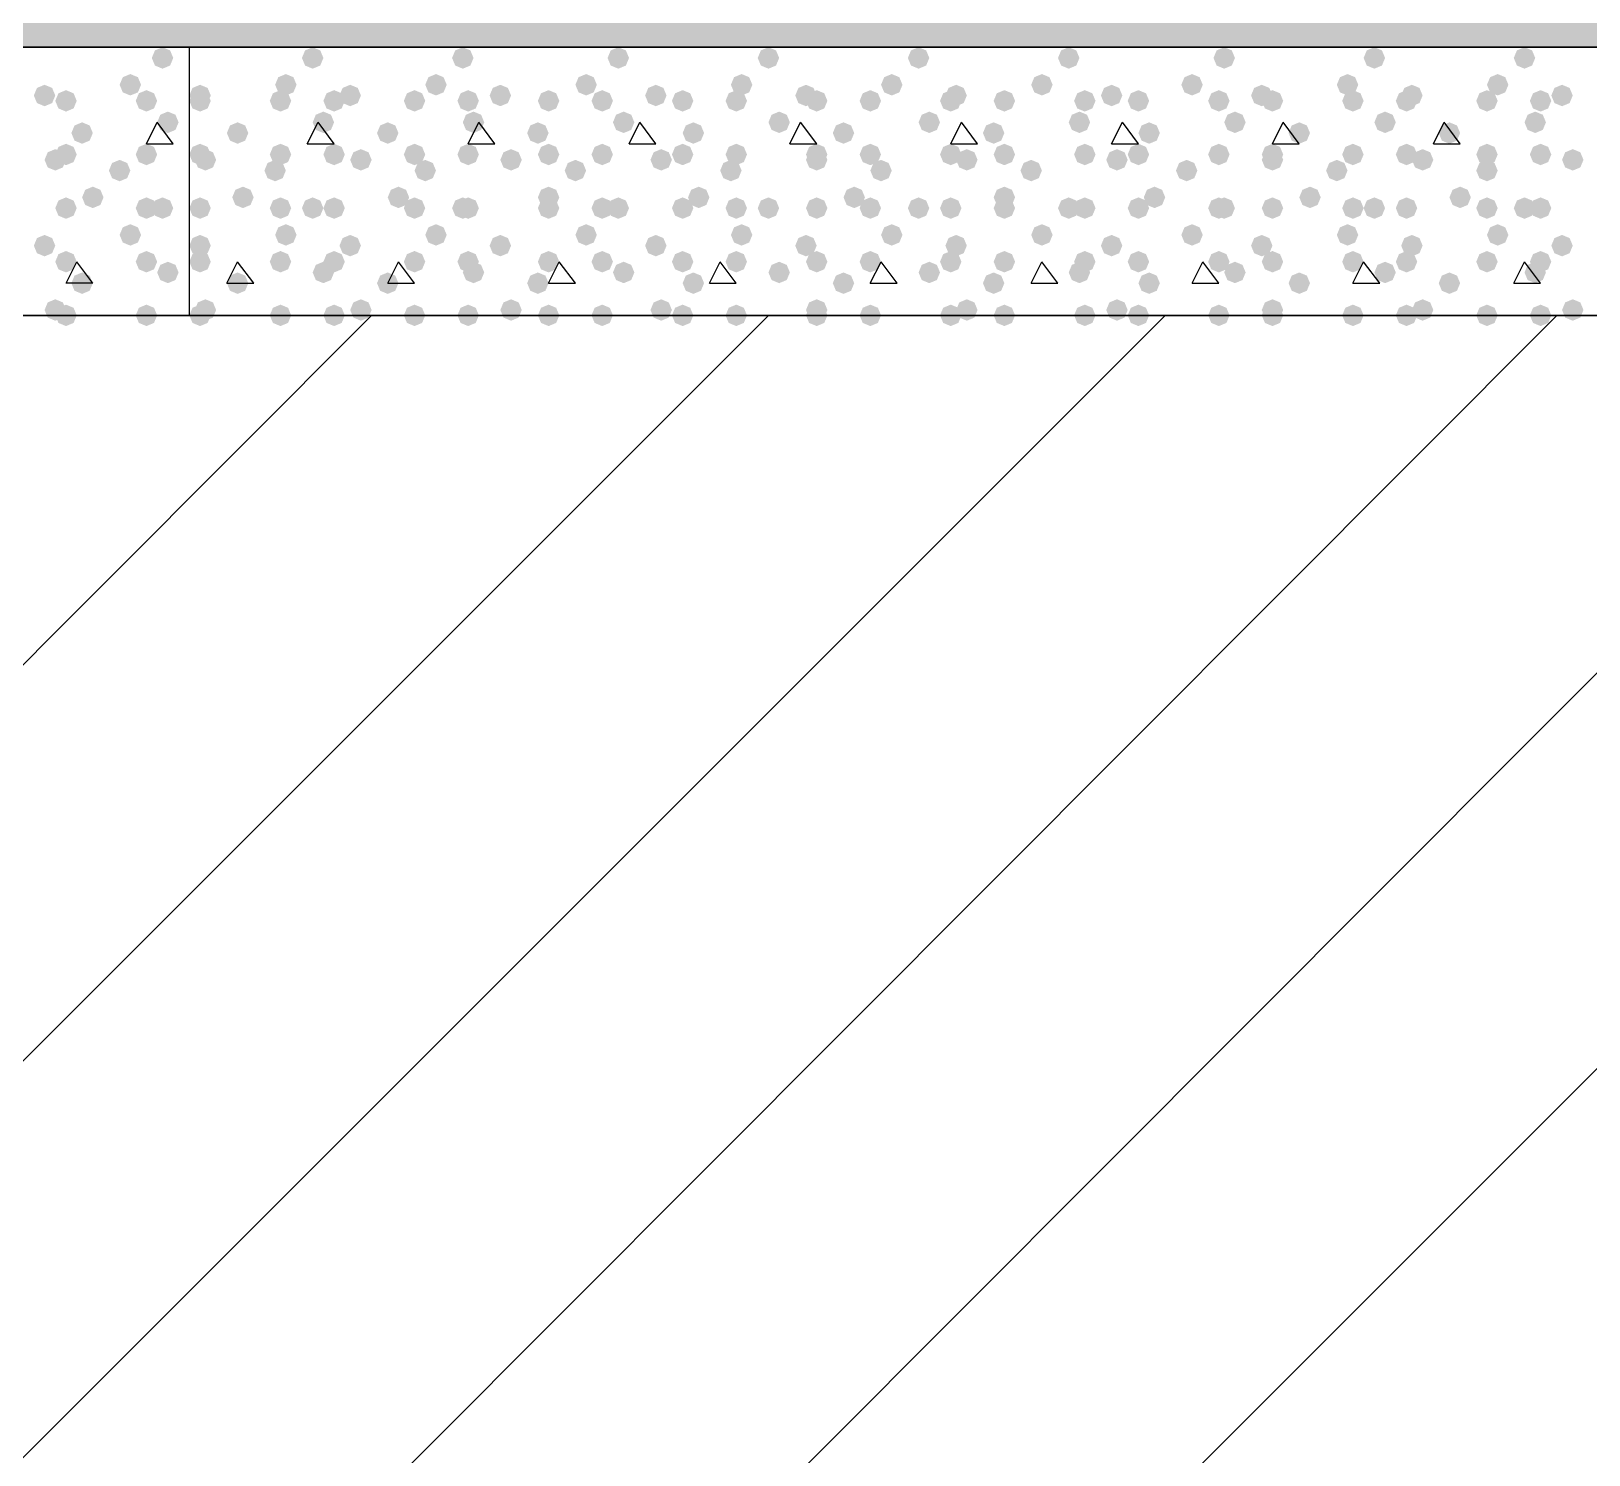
# Model space of a CAD drawing. Header units: millimetres. Extents: x 0 to 420, y 0 to 297.
# Drawn here: x 152.34 to 164.63, y 154.83 to 166.07 of the extents above; entities that cross this region are included whole.
import ezdxf

# ---------------------------------------------------------------- set-up
doc = ezdxf.new("R2010")
doc.units = ezdxf.units.MM
doc.layers.get('0').update_dxf_attribs({"linetype": 'CONTINUOUS'})

msp = doc.modelspace()

# ---------------------------------------------------------------- hatches: boundary and pattern name
at = {"true_color": 0x000008}
h = msp.add_hatch(color=0, dxfattribs=at)
h.paths.add_polyline_path([(378.544667, 177.927), (32.469667, 177.927), (378.544667, 165.946667)], flags=0)
h.paths.add_polyline_path([(32.469667, 177.927), (378.544667, 165.946667), (32.469667, 165.946667)], flags=0)
at = {"true_color": 0x000007}
for points in [[(153.458333, 165.862), (153.433462, 165.802204), (153.373667, 165.777333), (153.313871, 165.802204), (153.289, 165.862), (153.313871, 165.921796), (153.373667, 165.946667), (153.433462, 165.921796)], [(153.204333, 165.650333), (153.179463, 165.590537), (153.119667, 165.565667), (153.059871, 165.590537), (153.035, 165.650333), (153.059871, 165.710129), (153.119667, 165.735), (153.179462, 165.710129)], [(152.527, 165.565667), (152.502129, 165.505871), (152.442333, 165.481), (152.382538, 165.505871), (152.357667, 165.565667), (152.382537, 165.625462), (152.442333, 165.650333), (152.502129, 165.625463)], [(152.696333, 165.523333), (152.671462, 165.463537), (152.611667, 165.438667), (152.551871, 165.463537), (152.527, 165.523333), (152.551871, 165.583129), (152.611667, 165.608), (152.671462, 165.583129)], [(153.331333, 165.523333), (153.306462, 165.463537), (153.246667, 165.438667), (153.186871, 165.463537), (153.162, 165.523333), (153.186871, 165.583129), (153.246667, 165.608), (153.306462, 165.583129)], [(153.500667, 165.354), (153.475796, 165.294204), (153.416, 165.269333), (153.356204, 165.294204), (153.331333, 165.354), (153.356204, 165.413796), (153.416, 165.438667), (153.475796, 165.413796)], [(152.823333, 165.269333), (152.798463, 165.209537), (152.738667, 165.184667), (152.678871, 165.209537), (152.654, 165.269333), (152.678871, 165.329129), (152.738667, 165.354), (152.798462, 165.329129)], [(152.696333, 165.1), (152.671462, 165.040204), (152.611667, 165.015333), (152.551871, 165.040204), (152.527, 165.1), (152.551871, 165.159796), (152.611667, 165.184667), (152.671462, 165.159796)], [(153.331333, 165.1), (153.306462, 165.040204), (153.246667, 165.015333), (153.186871, 165.040204), (153.162, 165.1), (153.186871, 165.159796), (153.246667, 165.184667), (153.306462, 165.159796)], [(152.611667, 165.057667), (152.586796, 164.997871), (152.527, 164.973), (152.467204, 164.997871), (152.442333, 165.057667), (152.467204, 165.117462), (152.527, 165.142333), (152.586796, 165.117463)], [(153.119667, 164.973), (153.094796, 164.913204), (153.035, 164.888333), (152.975204, 164.913204), (152.950333, 164.973), (152.975204, 165.032796), (153.035, 165.057667), (153.094796, 165.032796)], [(152.908, 164.761333), (152.883129, 164.701537), (152.823333, 164.676667), (152.763537, 164.701537), (152.738667, 164.761333), (152.763537, 164.821129), (152.823333, 164.846), (152.883129, 164.821129)], [(152.696333, 164.676667), (152.671462, 164.616871), (152.611667, 164.592), (152.551871, 164.616871), (152.527, 164.676667), (152.551871, 164.736462), (152.611667, 164.761333), (152.671462, 164.736463)], [(153.331333, 164.676667), (153.306462, 164.616871), (153.246667, 164.592), (153.186871, 164.616871), (153.162, 164.676667), (153.186871, 164.736462), (153.246667, 164.761333), (153.306462, 164.736463)], [(153.458333, 164.676667), (153.433462, 164.616871), (153.373667, 164.592), (153.313871, 164.616871), (153.289, 164.676667), (153.313871, 164.736462), (153.373667, 164.761333), (153.433462, 164.736463)], [(153.204333, 164.465), (153.179463, 164.405204), (153.119667, 164.380333), (153.059871, 164.405204), (153.035, 164.465), (153.059871, 164.524796), (153.119667, 164.549667), (153.179462, 164.524796)], [(152.527, 164.380333), (152.502129, 164.320537), (152.442333, 164.295667), (152.382538, 164.320537), (152.357667, 164.380333), (152.382537, 164.440129), (152.442333, 164.465), (152.502129, 164.440129)], [(152.696333, 164.253333), (152.671462, 164.193537), (152.611667, 164.168667), (152.551871, 164.193537), (152.527, 164.253333), (152.551871, 164.313129), (152.611667, 164.338), (152.671462, 164.313129)], [(153.331333, 164.253333), (153.306462, 164.193537), (153.246667, 164.168667), (153.186871, 164.193537), (153.162, 164.253333), (153.186871, 164.313129), (153.246667, 164.338), (153.306462, 164.313129)], [(153.500667, 164.168667), (153.475796, 164.108871), (153.416, 164.084), (153.356204, 164.108871), (153.331333, 164.168667), (153.356204, 164.228462), (153.416, 164.253333), (153.475796, 164.228463)], [(152.823333, 164.084), (152.798463, 164.024204), (152.738667, 163.999333), (152.678871, 164.024204), (152.654, 164.084), (152.678871, 164.143796), (152.738667, 164.168667), (152.798462, 164.143796)], [(152.611667, 163.872333), (152.586796, 163.812537), (152.527, 163.787667), (152.467204, 163.812537), (152.442333, 163.872333), (152.467204, 163.932129), (152.527, 163.957), (152.586796, 163.932129)], [(152.696333, 163.83), (152.671462, 163.770204), (152.611667, 163.745333), (152.551871, 163.770204), (152.527, 163.83), (152.551871, 163.889796), (152.611667, 163.914667), (152.671462, 163.889796)], [(153.331333, 163.83), (153.306462, 163.770204), (153.246667, 163.745333), (153.186871, 163.770204), (153.162, 163.83), (153.186871, 163.889796), (153.246667, 163.914667), (153.306462, 163.889796)]]:
    msp.add_hatch(color=0, dxfattribs=at).paths.add_polyline_path(points, flags=0)
at = {"true_color": 0x000008}
for points in [[(154.643667, 165.862), (154.618796, 165.802204), (154.559, 165.777333), (154.499204, 165.802204), (154.474333, 165.862), (154.499204, 165.921796), (154.559, 165.946667), (154.618796, 165.921796)], [(155.829, 165.862), (155.804129, 165.802204), (155.744333, 165.777333), (155.684538, 165.802204), (155.659667, 165.862), (155.684537, 165.921796), (155.744333, 165.946667), (155.804129, 165.921796)], [(157.056667, 165.862), (157.031796, 165.802204), (156.972, 165.777333), (156.912204, 165.802204), (156.887333, 165.862), (156.912204, 165.921796), (156.972, 165.946667), (157.031796, 165.921796)], [(158.242, 165.862), (158.217129, 165.802204), (158.157333, 165.777333), (158.097538, 165.802204), (158.072667, 165.862), (158.097537, 165.921796), (158.157333, 165.946667), (158.217129, 165.921796)], [(159.427333, 165.862), (159.402462, 165.802204), (159.342667, 165.777333), (159.282871, 165.802204), (159.258, 165.862), (159.282871, 165.921796), (159.342667, 165.946667), (159.402462, 165.921796)], [(160.612667, 165.862), (160.587796, 165.802204), (160.528, 165.777333), (160.468204, 165.802204), (160.443333, 165.862), (160.468204, 165.921796), (160.528, 165.946667), (160.587796, 165.921796)], [(161.840333, 165.862), (161.815462, 165.802204), (161.755667, 165.777333), (161.695871, 165.802204), (161.671, 165.862), (161.695871, 165.921796), (161.755667, 165.946667), (161.815462, 165.921796)], [(163.025667, 165.862), (163.000796, 165.802204), (162.941, 165.777333), (162.881204, 165.802204), (162.856333, 165.862), (162.881204, 165.921796), (162.941, 165.946667), (163.000796, 165.921796)], [(164.211, 165.862), (164.186129, 165.802204), (164.126333, 165.777333), (164.066538, 165.802204), (164.041667, 165.862), (164.066537, 165.921796), (164.126333, 165.946667), (164.186129, 165.921796)], [(154.432, 165.650333), (154.407129, 165.590537), (154.347333, 165.565667), (154.287538, 165.590537), (154.262667, 165.650333), (154.287537, 165.710129), (154.347333, 165.735), (154.407129, 165.710129)], [(155.617333, 165.650333), (155.592462, 165.590537), (155.532667, 165.565667), (155.472871, 165.590537), (155.448, 165.650333), (155.472871, 165.710129), (155.532667, 165.735), (155.592462, 165.710129)], [(156.802667, 165.650333), (156.777796, 165.590537), (156.718, 165.565667), (156.658204, 165.590537), (156.633333, 165.650333), (156.658204, 165.710129), (156.718, 165.735), (156.777796, 165.710129)], [(158.030333, 165.650333), (158.005463, 165.590537), (157.945667, 165.565667), (157.885871, 165.590537), (157.861, 165.650333), (157.885871, 165.710129), (157.945667, 165.735), (158.005462, 165.710129)], [(159.215667, 165.650333), (159.190796, 165.590537), (159.131, 165.565667), (159.071204, 165.590537), (159.046333, 165.650333), (159.071204, 165.710129), (159.131, 165.735), (159.190796, 165.710129)], [(160.401, 165.650333), (160.376129, 165.590537), (160.316333, 165.565667), (160.256538, 165.590537), (160.231667, 165.650333), (160.256537, 165.710129), (160.316333, 165.735), (160.376129, 165.710129)], [(161.586333, 165.650333), (161.561462, 165.590537), (161.501667, 165.565667), (161.441871, 165.590537), (161.417, 165.650333), (161.441871, 165.710129), (161.501667, 165.735), (161.561462, 165.710129)], [(162.814, 165.650333), (162.789129, 165.590537), (162.729333, 165.565667), (162.669537, 165.590537), (162.644667, 165.650333), (162.669537, 165.710129), (162.729333, 165.735), (162.789129, 165.710129)], [(163.999333, 165.650333), (163.974463, 165.590537), (163.914667, 165.565667), (163.854871, 165.590537), (163.83, 165.650333), (163.854871, 165.710129), (163.914667, 165.735), (163.974462, 165.710129)], [(153.754667, 165.565667), (153.729796, 165.505871), (153.67, 165.481), (153.610204, 165.505871), (153.585333, 165.565667), (153.610204, 165.625462), (153.67, 165.650333), (153.729796, 165.625463)], [(153.754667, 165.523333), (153.729796, 165.463537), (153.67, 165.438667), (153.610204, 165.463537), (153.585333, 165.523333), (153.610204, 165.583129), (153.67, 165.608), (153.729796, 165.583129)], [(154.389667, 165.523333), (154.364796, 165.463537), (154.305, 165.438667), (154.245204, 165.463537), (154.220333, 165.523333), (154.245204, 165.583129), (154.305, 165.608), (154.364796, 165.583129)], [(154.813, 165.523333), (154.788129, 165.463537), (154.728333, 165.438667), (154.668538, 165.463537), (154.643667, 165.523333), (154.668537, 165.583129), (154.728333, 165.608), (154.788129, 165.583129)], [(154.94, 165.565667), (154.915129, 165.505871), (154.855333, 165.481), (154.795538, 165.505871), (154.770667, 165.565667), (154.795537, 165.625462), (154.855333, 165.650333), (154.915129, 165.625463)], [(155.448, 165.523333), (155.423129, 165.463537), (155.363333, 165.438667), (155.303538, 165.463537), (155.278667, 165.523333), (155.303537, 165.583129), (155.363333, 165.608), (155.423129, 165.583129)], [(155.871333, 165.523333), (155.846462, 165.463537), (155.786667, 165.438667), (155.726871, 165.463537), (155.702, 165.523333), (155.726871, 165.583129), (155.786667, 165.608), (155.846462, 165.583129)], [(156.125333, 165.565667), (156.100462, 165.505871), (156.040667, 165.481), (155.980871, 165.505871), (155.956, 165.565667), (155.980871, 165.625462), (156.040667, 165.650333), (156.100462, 165.625463)], [(156.506333, 165.523333), (156.481462, 165.463537), (156.421667, 165.438667), (156.361871, 165.463537), (156.337, 165.523333), (156.361871, 165.583129), (156.421667, 165.608), (156.481462, 165.583129)], [(156.929667, 165.523333), (156.904796, 165.463537), (156.845, 165.438667), (156.785204, 165.463537), (156.760333, 165.523333), (156.785204, 165.583129), (156.845, 165.608), (156.904796, 165.583129)], [(157.353, 165.565667), (157.328129, 165.505871), (157.268333, 165.481), (157.208538, 165.505871), (157.183667, 165.565667), (157.208537, 165.625462), (157.268333, 165.650333), (157.328129, 165.625463)], [(157.564667, 165.523333), (157.539796, 165.463537), (157.48, 165.438667), (157.420204, 165.463537), (157.395333, 165.523333), (157.420204, 165.583129), (157.48, 165.608), (157.539796, 165.583129)], [(157.988, 165.523333), (157.963129, 165.463537), (157.903333, 165.438667), (157.843538, 165.463537), (157.818667, 165.523333), (157.843537, 165.583129), (157.903333, 165.608), (157.963129, 165.583129)], [(158.538333, 165.565667), (158.513463, 165.505871), (158.453667, 165.481), (158.393871, 165.505871), (158.369, 165.565667), (158.393871, 165.625462), (158.453667, 165.650333), (158.513462, 165.625463)], [(158.623, 165.523333), (158.598129, 165.463537), (158.538333, 165.438667), (158.478538, 165.463537), (158.453667, 165.523333), (158.478537, 165.583129), (158.538333, 165.608), (158.598129, 165.583129)], [(159.046333, 165.523333), (159.021462, 165.463537), (158.961667, 165.438667), (158.901871, 165.463537), (158.877, 165.523333), (158.901871, 165.583129), (158.961667, 165.608), (159.021462, 165.583129)], [(159.681333, 165.523333), (159.656462, 165.463537), (159.596667, 165.438667), (159.536871, 165.463537), (159.512, 165.523333), (159.536871, 165.583129), (159.596667, 165.608), (159.656462, 165.583129)], [(159.723667, 165.565667), (159.698796, 165.505871), (159.639, 165.481), (159.579204, 165.505871), (159.554333, 165.565667), (159.579204, 165.625462), (159.639, 165.650333), (159.698796, 165.625463)], [(160.104667, 165.523333), (160.079796, 165.463537), (160.02, 165.438667), (159.960204, 165.463537), (159.935333, 165.523333), (159.960204, 165.583129), (160.02, 165.608), (160.079796, 165.583129)], [(160.739667, 165.523333), (160.714796, 165.463537), (160.655, 165.438667), (160.595204, 165.463537), (160.570333, 165.523333), (160.595204, 165.583129), (160.655, 165.608), (160.714796, 165.583129)], [(160.951333, 165.565667), (160.926462, 165.505871), (160.866667, 165.481), (160.806871, 165.505871), (160.782, 165.565667), (160.806871, 165.625462), (160.866667, 165.650333), (160.926462, 165.625463)], [(161.163, 165.523333), (161.138129, 165.463537), (161.078333, 165.438667), (161.018538, 165.463537), (160.993667, 165.523333), (161.018537, 165.583129), (161.078333, 165.608), (161.138129, 165.583129)], [(161.798, 165.523333), (161.773129, 165.463537), (161.713333, 165.438667), (161.653538, 165.463537), (161.628667, 165.523333), (161.653537, 165.583129), (161.713333, 165.608), (161.773129, 165.583129)], [(162.136667, 165.565667), (162.111796, 165.505871), (162.052, 165.481), (161.992204, 165.505871), (161.967333, 165.565667), (161.992204, 165.625462), (162.052, 165.650333), (162.111796, 165.625463)], [(162.221333, 165.523333), (162.196463, 165.463537), (162.136667, 165.438667), (162.076871, 165.463537), (162.052, 165.523333), (162.076871, 165.583129), (162.136667, 165.608), (162.196462, 165.583129)], [(162.856333, 165.523333), (162.831462, 165.463537), (162.771667, 165.438667), (162.711871, 165.463537), (162.687, 165.523333), (162.711871, 165.583129), (162.771667, 165.608), (162.831462, 165.583129)], [(163.279667, 165.523333), (163.254796, 165.463537), (163.195, 165.438667), (163.135204, 165.463537), (163.110333, 165.523333), (163.135204, 165.583129), (163.195, 165.608), (163.254796, 165.583129)], [(163.322, 165.565667), (163.297129, 165.505871), (163.237333, 165.481), (163.177538, 165.505871), (163.152667, 165.565667), (163.177537, 165.625462), (163.237333, 165.650333), (163.297129, 165.625463)], [(163.914667, 165.523333), (163.889796, 165.463537), (163.83, 165.438667), (163.770204, 165.463537), (163.745333, 165.523333), (163.770204, 165.583129), (163.83, 165.608), (163.889796, 165.583129)], [(164.338, 165.523333), (164.313129, 165.463537), (164.253333, 165.438667), (164.193537, 165.463537), (164.168667, 165.523333), (164.193537, 165.583129), (164.253333, 165.608), (164.313129, 165.583129)], [(164.507333, 165.565667), (164.482463, 165.505871), (164.422667, 165.481), (164.362871, 165.505871), (164.338, 165.565667), (164.362871, 165.625462), (164.422667, 165.650333), (164.482462, 165.625463)], [(154.728333, 165.354), (154.703463, 165.294204), (154.643667, 165.269333), (154.583871, 165.294204), (154.559, 165.354), (154.583871, 165.413796), (154.643667, 165.438667), (154.703462, 165.413796)], [(155.913667, 165.354), (155.888796, 165.294204), (155.829, 165.269333), (155.769204, 165.294204), (155.744333, 165.354), (155.769204, 165.413796), (155.829, 165.438667), (155.888796, 165.413796)], [(157.099, 165.354), (157.074129, 165.294204), (157.014333, 165.269333), (156.954538, 165.294204), (156.929667, 165.354), (156.954537, 165.413796), (157.014333, 165.438667), (157.074129, 165.413796)], [(158.326667, 165.354), (158.301796, 165.294204), (158.242, 165.269333), (158.182204, 165.294204), (158.157333, 165.354), (158.182204, 165.413796), (158.242, 165.438667), (158.301796, 165.413796)], [(159.512, 165.354), (159.487129, 165.294204), (159.427333, 165.269333), (159.367538, 165.294204), (159.342667, 165.354), (159.367537, 165.413796), (159.427333, 165.438667), (159.487129, 165.413796)], [(160.697333, 165.354), (160.672462, 165.294204), (160.612667, 165.269333), (160.552871, 165.294204), (160.528, 165.354), (160.552871, 165.413796), (160.612667, 165.438667), (160.672462, 165.413796)], [(161.925, 165.354), (161.900129, 165.294204), (161.840333, 165.269333), (161.780538, 165.294204), (161.755667, 165.354), (161.780537, 165.413796), (161.840333, 165.438667), (161.900129, 165.413796)], [(163.110333, 165.354), (163.085462, 165.294204), (163.025667, 165.269333), (162.965871, 165.294204), (162.941, 165.354), (162.965871, 165.413796), (163.025667, 165.438667), (163.085462, 165.413796)], [(164.295667, 165.354), (164.270796, 165.294204), (164.211, 165.269333), (164.151204, 165.294204), (164.126333, 165.354), (164.151204, 165.413796), (164.211, 165.438667), (164.270796, 165.413796)], [(154.051, 165.269333), (154.026129, 165.209537), (153.966333, 165.184667), (153.906538, 165.209537), (153.881667, 165.269333), (153.906537, 165.329129), (153.966333, 165.354), (154.026129, 165.329129)], [(155.236333, 165.269333), (155.211462, 165.209537), (155.151667, 165.184667), (155.091871, 165.209537), (155.067, 165.269333), (155.091871, 165.329129), (155.151667, 165.354), (155.211462, 165.329129)], [(156.421667, 165.269333), (156.396796, 165.209537), (156.337, 165.184667), (156.277204, 165.209537), (156.252333, 165.269333), (156.277204, 165.329129), (156.337, 165.354), (156.396796, 165.329129)], [(157.649333, 165.269333), (157.624462, 165.209537), (157.564667, 165.184667), (157.504871, 165.209537), (157.48, 165.269333), (157.504871, 165.329129), (157.564667, 165.354), (157.624462, 165.329129)], [(158.834667, 165.269333), (158.809796, 165.209537), (158.75, 165.184667), (158.690204, 165.209537), (158.665333, 165.269333), (158.690204, 165.329129), (158.75, 165.354), (158.809796, 165.329129)], [(160.02, 165.269333), (159.995129, 165.209537), (159.935333, 165.184667), (159.875538, 165.209537), (159.850667, 165.269333), (159.875537, 165.329129), (159.935333, 165.354), (159.995129, 165.329129)], [(161.247667, 165.269333), (161.222796, 165.209537), (161.163, 165.184667), (161.103204, 165.209537), (161.078333, 165.269333), (161.103204, 165.329129), (161.163, 165.354), (161.222796, 165.329129)], [(162.433, 165.269333), (162.408129, 165.209537), (162.348333, 165.184667), (162.288538, 165.209537), (162.263667, 165.269333), (162.288537, 165.329129), (162.348333, 165.354), (162.408129, 165.329129)], [(163.618333, 165.269333), (163.593462, 165.209537), (163.533667, 165.184667), (163.473871, 165.209537), (163.449, 165.269333), (163.473871, 165.329129), (163.533667, 165.354), (163.593462, 165.329129)], [(153.754667, 165.1), (153.729796, 165.040204), (153.67, 165.015333), (153.610204, 165.040204), (153.585333, 165.1), (153.610204, 165.159796), (153.67, 165.184667), (153.729796, 165.159796)], [(154.389667, 165.1), (154.364796, 165.040204), (154.305, 165.015333), (154.245204, 165.040204), (154.220333, 165.1), (154.245204, 165.159796), (154.305, 165.184667), (154.364796, 165.159796)], [(154.813, 165.1), (154.788129, 165.040204), (154.728333, 165.015333), (154.668538, 165.040204), (154.643667, 165.1), (154.668537, 165.159796), (154.728333, 165.184667), (154.788129, 165.159796)], [(155.448, 165.1), (155.423129, 165.040204), (155.363333, 165.015333), (155.303538, 165.040204), (155.278667, 165.1), (155.303537, 165.159796), (155.363333, 165.184667), (155.423129, 165.159796)], [(155.871333, 165.1), (155.846462, 165.040204), (155.786667, 165.015333), (155.726871, 165.040204), (155.702, 165.1), (155.726871, 165.159796), (155.786667, 165.184667), (155.846462, 165.159796)], [(156.506333, 165.1), (156.481462, 165.040204), (156.421667, 165.015333), (156.361871, 165.040204), (156.337, 165.1), (156.361871, 165.159796), (156.421667, 165.184667), (156.481462, 165.159796)], [(156.929667, 165.1), (156.904796, 165.040204), (156.845, 165.015333), (156.785204, 165.040204), (156.760333, 165.1), (156.785204, 165.159796), (156.845, 165.184667), (156.904796, 165.159796)], [(157.564667, 165.1), (157.539796, 165.040204), (157.48, 165.015333), (157.420204, 165.040204), (157.395333, 165.1), (157.420204, 165.159796), (157.48, 165.184667), (157.539796, 165.159796)], [(157.988, 165.1), (157.963129, 165.040204), (157.903333, 165.015333), (157.843538, 165.040204), (157.818667, 165.1), (157.843537, 165.159796), (157.903333, 165.184667), (157.963129, 165.159796)], [(158.623, 165.1), (158.598129, 165.040204), (158.538333, 165.015333), (158.478538, 165.040204), (158.453667, 165.1), (158.478537, 165.159796), (158.538333, 165.184667), (158.598129, 165.159796)], [(159.046333, 165.1), (159.021462, 165.040204), (158.961667, 165.015333), (158.901871, 165.040204), (158.877, 165.1), (158.901871, 165.159796), (158.961667, 165.184667), (159.021462, 165.159796)], [(159.681333, 165.1), (159.656462, 165.040204), (159.596667, 165.015333), (159.536871, 165.040204), (159.512, 165.1), (159.536871, 165.159796), (159.596667, 165.184667), (159.656462, 165.159796)], [(160.104667, 165.1), (160.079796, 165.040204), (160.02, 165.015333), (159.960204, 165.040204), (159.935333, 165.1), (159.960204, 165.159796), (160.02, 165.184667), (160.079796, 165.159796)], [(160.739667, 165.1), (160.714796, 165.040204), (160.655, 165.015333), (160.595204, 165.040204), (160.570333, 165.1), (160.595204, 165.159796), (160.655, 165.184667), (160.714796, 165.159796)], [(161.163, 165.1), (161.138129, 165.040204), (161.078333, 165.015333), (161.018538, 165.040204), (160.993667, 165.1), (161.018537, 165.159796), (161.078333, 165.184667), (161.138129, 165.159796)], [(161.798, 165.1), (161.773129, 165.040204), (161.713333, 165.015333), (161.653538, 165.040204), (161.628667, 165.1), (161.653537, 165.159796), (161.713333, 165.184667), (161.773129, 165.159796)], [(162.221333, 165.1), (162.196463, 165.040204), (162.136667, 165.015333), (162.076871, 165.040204), (162.052, 165.1), (162.076871, 165.159796), (162.136667, 165.184667), (162.196462, 165.159796)], [(162.856333, 165.1), (162.831462, 165.040204), (162.771667, 165.015333), (162.711871, 165.040204), (162.687, 165.1), (162.711871, 165.159796), (162.771667, 165.184667), (162.831462, 165.159796)], [(163.279667, 165.1), (163.254796, 165.040204), (163.195, 165.015333), (163.135204, 165.040204), (163.110333, 165.1), (163.135204, 165.159796), (163.195, 165.184667), (163.254796, 165.159796)], [(163.914667, 165.1), (163.889796, 165.040204), (163.83, 165.015333), (163.770204, 165.040204), (163.745333, 165.1), (163.770204, 165.159796), (163.83, 165.184667), (163.889796, 165.159796)], [(164.338, 165.1), (164.313129, 165.040204), (164.253333, 165.015333), (164.193537, 165.040204), (164.168667, 165.1), (164.193537, 165.159796), (164.253333, 165.184667), (164.313129, 165.159796)], [(153.797, 165.057667), (153.772129, 164.997871), (153.712333, 164.973), (153.652538, 164.997871), (153.627667, 165.057667), (153.652537, 165.117462), (153.712333, 165.142333), (153.772129, 165.117463)], [(154.347333, 164.973), (154.322462, 164.913204), (154.262667, 164.888333), (154.202871, 164.913204), (154.178, 164.973), (154.202871, 165.032796), (154.262667, 165.057667), (154.322462, 165.032796)], [(155.024667, 165.057667), (154.999796, 164.997871), (154.94, 164.973), (154.880204, 164.997871), (154.855333, 165.057667), (154.880204, 165.117462), (154.94, 165.142333), (154.999796, 165.117463)], [(155.532667, 164.973), (155.507796, 164.913204), (155.448, 164.888333), (155.388204, 164.913204), (155.363333, 164.973), (155.388204, 165.032796), (155.448, 165.057667), (155.507796, 165.032796)], [(156.21, 165.057667), (156.185129, 164.997871), (156.125333, 164.973), (156.065538, 164.997871), (156.040667, 165.057667), (156.065537, 165.117462), (156.125333, 165.142333), (156.185129, 165.117463)], [(156.718, 164.973), (156.693129, 164.913204), (156.633333, 164.888333), (156.573537, 164.913204), (156.548667, 164.973), (156.573537, 165.032796), (156.633333, 165.057667), (156.693129, 165.032796)], [(157.395333, 165.057667), (157.370463, 164.997871), (157.310667, 164.973), (157.250871, 164.997871), (157.226, 165.057667), (157.250871, 165.117462), (157.310667, 165.142333), (157.370462, 165.117463)], [(157.945667, 164.973), (157.920796, 164.913204), (157.861, 164.888333), (157.801204, 164.913204), (157.776333, 164.973), (157.801204, 165.032796), (157.861, 165.057667), (157.920796, 165.032796)], [(158.623, 165.057667), (158.598129, 164.997871), (158.538333, 164.973), (158.478538, 164.997871), (158.453667, 165.057667), (158.478537, 165.117462), (158.538333, 165.142333), (158.598129, 165.117463)], [(159.131, 164.973), (159.106129, 164.913204), (159.046333, 164.888333), (158.986538, 164.913204), (158.961667, 164.973), (158.986537, 165.032796), (159.046333, 165.057667), (159.106129, 165.032796)], [(159.808333, 165.057667), (159.783462, 164.997871), (159.723667, 164.973), (159.663871, 164.997871), (159.639, 165.057667), (159.663871, 165.117462), (159.723667, 165.142333), (159.783462, 165.117463)], [(160.316333, 164.973), (160.291462, 164.913204), (160.231667, 164.888333), (160.171871, 164.913204), (160.147, 164.973), (160.171871, 165.032796), (160.231667, 165.057667), (160.291462, 165.032796)], [(160.993667, 165.057667), (160.968796, 164.997871), (160.909, 164.973), (160.849204, 164.997871), (160.824333, 165.057667), (160.849204, 165.117462), (160.909, 165.142333), (160.968796, 165.117463)], [(161.544, 164.973), (161.519129, 164.913204), (161.459333, 164.888333), (161.399538, 164.913204), (161.374667, 164.973), (161.399537, 165.032796), (161.459333, 165.057667), (161.519129, 165.032796)], [(162.221333, 165.057667), (162.196463, 164.997871), (162.136667, 164.973), (162.076871, 164.997871), (162.052, 165.057667), (162.076871, 165.117462), (162.136667, 165.142333), (162.196462, 165.117463)], [(162.729333, 164.973), (162.704463, 164.913204), (162.644667, 164.888333), (162.584871, 164.913204), (162.56, 164.973), (162.584871, 165.032796), (162.644667, 165.057667), (162.704462, 165.032796)], [(163.406667, 165.057667), (163.381796, 164.997871), (163.322, 164.973), (163.262204, 164.997871), (163.237333, 165.057667), (163.262204, 165.117462), (163.322, 165.142333), (163.381796, 165.117463)], [(163.914667, 164.973), (163.889796, 164.913204), (163.83, 164.888333), (163.770204, 164.913204), (163.745333, 164.973), (163.770204, 165.032796), (163.83, 165.057667), (163.889796, 165.032796)], [(164.592, 165.057667), (164.567129, 164.997871), (164.507333, 164.973), (164.447538, 164.997871), (164.422667, 165.057667), (164.447537, 165.117462), (164.507333, 165.142333), (164.567129, 165.117463)], [(154.093333, 164.761333), (154.068463, 164.701537), (154.008667, 164.676667), (153.948871, 164.701537), (153.924, 164.761333), (153.948871, 164.821129), (154.008667, 164.846), (154.068462, 164.821129)], [(155.321, 164.761333), (155.296129, 164.701537), (155.236333, 164.676667), (155.176538, 164.701537), (155.151667, 164.761333), (155.176537, 164.821129), (155.236333, 164.846), (155.296129, 164.821129)], [(156.506333, 164.761333), (156.481462, 164.701537), (156.421667, 164.676667), (156.361871, 164.701537), (156.337, 164.761333), (156.361871, 164.821129), (156.421667, 164.846), (156.481462, 164.821129)], [(157.691667, 164.761333), (157.666796, 164.701537), (157.607, 164.676667), (157.547204, 164.701537), (157.522333, 164.761333), (157.547204, 164.821129), (157.607, 164.846), (157.666796, 164.821129)], [(158.919333, 164.761333), (158.894463, 164.701537), (158.834667, 164.676667), (158.774871, 164.701537), (158.75, 164.761333), (158.774871, 164.821129), (158.834667, 164.846), (158.894462, 164.821129)], [(160.104667, 164.761333), (160.079796, 164.701537), (160.02, 164.676667), (159.960204, 164.701537), (159.935333, 164.761333), (159.960204, 164.821129), (160.02, 164.846), (160.079796, 164.821129)], [(161.29, 164.761333), (161.265129, 164.701537), (161.205333, 164.676667), (161.145538, 164.701537), (161.120667, 164.761333), (161.145537, 164.821129), (161.205333, 164.846), (161.265129, 164.821129)], [(162.517667, 164.761333), (162.492796, 164.701537), (162.433, 164.676667), (162.373204, 164.701537), (162.348333, 164.761333), (162.373204, 164.821129), (162.433, 164.846), (162.492796, 164.821129)], [(163.703, 164.761333), (163.678129, 164.701537), (163.618333, 164.676667), (163.558538, 164.701537), (163.533667, 164.761333), (163.558537, 164.821129), (163.618333, 164.846), (163.678129, 164.821129)], [(153.754667, 164.676667), (153.729796, 164.616871), (153.67, 164.592), (153.610204, 164.616871), (153.585333, 164.676667), (153.610204, 164.736462), (153.67, 164.761333), (153.729796, 164.736463)], [(154.389667, 164.676667), (154.364796, 164.616871), (154.305, 164.592), (154.245204, 164.616871), (154.220333, 164.676667), (154.245204, 164.736462), (154.305, 164.761333), (154.364796, 164.736463)], [(154.643667, 164.676667), (154.618796, 164.616871), (154.559, 164.592), (154.499204, 164.616871), (154.474333, 164.676667), (154.499204, 164.736462), (154.559, 164.761333), (154.618796, 164.736463)], [(154.813, 164.676667), (154.788129, 164.616871), (154.728333, 164.592), (154.668538, 164.616871), (154.643667, 164.676667), (154.668537, 164.736462), (154.728333, 164.761333), (154.788129, 164.736463)], [(155.448, 164.676667), (155.423129, 164.616871), (155.363333, 164.592), (155.303538, 164.616871), (155.278667, 164.676667), (155.303537, 164.736462), (155.363333, 164.761333), (155.423129, 164.736463)], [(155.829, 164.676667), (155.804129, 164.616871), (155.744333, 164.592), (155.684538, 164.616871), (155.659667, 164.676667), (155.684537, 164.736462), (155.744333, 164.761333), (155.804129, 164.736463)], [(155.871333, 164.676667), (155.846462, 164.616871), (155.786667, 164.592), (155.726871, 164.616871), (155.702, 164.676667), (155.726871, 164.736462), (155.786667, 164.761333), (155.846462, 164.736463)], [(156.506333, 164.676667), (156.481462, 164.616871), (156.421667, 164.592), (156.361871, 164.616871), (156.337, 164.676667), (156.361871, 164.736462), (156.421667, 164.761333), (156.481462, 164.736463)], [(156.929667, 164.676667), (156.904796, 164.616871), (156.845, 164.592), (156.785204, 164.616871), (156.760333, 164.676667), (156.785204, 164.736462), (156.845, 164.761333), (156.904796, 164.736463)], [(157.056667, 164.676667), (157.031796, 164.616871), (156.972, 164.592), (156.912204, 164.616871), (156.887333, 164.676667), (156.912204, 164.736462), (156.972, 164.761333), (157.031796, 164.736463)], [(157.564667, 164.676667), (157.539796, 164.616871), (157.48, 164.592), (157.420204, 164.616871), (157.395333, 164.676667), (157.420204, 164.736462), (157.48, 164.761333), (157.539796, 164.736463)], [(157.988, 164.676667), (157.963129, 164.616871), (157.903333, 164.592), (157.843538, 164.616871), (157.818667, 164.676667), (157.843537, 164.736462), (157.903333, 164.761333), (157.963129, 164.736463)], [(158.242, 164.676667), (158.217129, 164.616871), (158.157333, 164.592), (158.097538, 164.616871), (158.072667, 164.676667), (158.097537, 164.736462), (158.157333, 164.761333), (158.217129, 164.736463)], [(158.623, 164.676667), (158.598129, 164.616871), (158.538333, 164.592), (158.478538, 164.616871), (158.453667, 164.676667), (158.478537, 164.736462), (158.538333, 164.761333), (158.598129, 164.736463)], [(159.046333, 164.676667), (159.021462, 164.616871), (158.961667, 164.592), (158.901871, 164.616871), (158.877, 164.676667), (158.901871, 164.736462), (158.961667, 164.761333), (159.021462, 164.736463)], [(159.427333, 164.676667), (159.402462, 164.616871), (159.342667, 164.592), (159.282871, 164.616871), (159.258, 164.676667), (159.282871, 164.736462), (159.342667, 164.761333), (159.402462, 164.736463)], [(159.681333, 164.676667), (159.656462, 164.616871), (159.596667, 164.592), (159.536871, 164.616871), (159.512, 164.676667), (159.536871, 164.736462), (159.596667, 164.761333), (159.656462, 164.736463)], [(160.104667, 164.676667), (160.079796, 164.616871), (160.02, 164.592), (159.960204, 164.616871), (159.935333, 164.676667), (159.960204, 164.736462), (160.02, 164.761333), (160.079796, 164.736463)], [(160.612667, 164.676667), (160.587796, 164.616871), (160.528, 164.592), (160.468204, 164.616871), (160.443333, 164.676667), (160.468204, 164.736462), (160.528, 164.761333), (160.587796, 164.736463)], [(160.739667, 164.676667), (160.714796, 164.616871), (160.655, 164.592), (160.595204, 164.616871), (160.570333, 164.676667), (160.595204, 164.736462), (160.655, 164.761333), (160.714796, 164.736463)], [(161.163, 164.676667), (161.138129, 164.616871), (161.078333, 164.592), (161.018538, 164.616871), (160.993667, 164.676667), (161.018537, 164.736462), (161.078333, 164.761333), (161.138129, 164.736463)], [(161.798, 164.676667), (161.773129, 164.616871), (161.713333, 164.592), (161.653538, 164.616871), (161.628667, 164.676667), (161.653537, 164.736462), (161.713333, 164.761333), (161.773129, 164.736463)], [(161.840333, 164.676667), (161.815462, 164.616871), (161.755667, 164.592), (161.695871, 164.616871), (161.671, 164.676667), (161.695871, 164.736462), (161.755667, 164.761333), (161.815462, 164.736463)], [(162.221333, 164.676667), (162.196463, 164.616871), (162.136667, 164.592), (162.076871, 164.616871), (162.052, 164.676667), (162.076871, 164.736462), (162.136667, 164.761333), (162.196462, 164.736463)], [(162.856333, 164.676667), (162.831462, 164.616871), (162.771667, 164.592), (162.711871, 164.616871), (162.687, 164.676667), (162.711871, 164.736462), (162.771667, 164.761333), (162.831462, 164.736463)], [(163.025667, 164.676667), (163.000796, 164.616871), (162.941, 164.592), (162.881204, 164.616871), (162.856333, 164.676667), (162.881204, 164.736462), (162.941, 164.761333), (163.000796, 164.736463)], [(163.279667, 164.676667), (163.254796, 164.616871), (163.195, 164.592), (163.135204, 164.616871), (163.110333, 164.676667), (163.135204, 164.736462), (163.195, 164.761333), (163.254796, 164.736463)], [(163.914667, 164.676667), (163.889796, 164.616871), (163.83, 164.592), (163.770204, 164.616871), (163.745333, 164.676667), (163.770204, 164.736462), (163.83, 164.761333), (163.889796, 164.736463)], [(164.211, 164.676667), (164.186129, 164.616871), (164.126333, 164.592), (164.066538, 164.616871), (164.041667, 164.676667), (164.066537, 164.736462), (164.126333, 164.761333), (164.186129, 164.736463)], [(164.338, 164.676667), (164.313129, 164.616871), (164.253333, 164.592), (164.193537, 164.616871), (164.168667, 164.676667), (164.193537, 164.736462), (164.253333, 164.761333), (164.313129, 164.736463)], [(154.432, 164.465), (154.407129, 164.405204), (154.347333, 164.380333), (154.287538, 164.405204), (154.262667, 164.465), (154.287537, 164.524796), (154.347333, 164.549667), (154.407129, 164.524796)], [(155.617333, 164.465), (155.592462, 164.405204), (155.532667, 164.380333), (155.472871, 164.405204), (155.448, 164.465), (155.472871, 164.524796), (155.532667, 164.549667), (155.592462, 164.524796)], [(156.802667, 164.465), (156.777796, 164.405204), (156.718, 164.380333), (156.658204, 164.405204), (156.633333, 164.465), (156.658204, 164.524796), (156.718, 164.549667), (156.777796, 164.524796)], [(158.030333, 164.465), (158.005463, 164.405204), (157.945667, 164.380333), (157.885871, 164.405204), (157.861, 164.465), (157.885871, 164.524796), (157.945667, 164.549667), (158.005462, 164.524796)], [(159.215667, 164.465), (159.190796, 164.405204), (159.131, 164.380333), (159.071204, 164.405204), (159.046333, 164.465), (159.071204, 164.524796), (159.131, 164.549667), (159.190796, 164.524796)], [(160.401, 164.465), (160.376129, 164.405204), (160.316333, 164.380333), (160.256538, 164.405204), (160.231667, 164.465), (160.256537, 164.524796), (160.316333, 164.549667), (160.376129, 164.524796)], [(161.586333, 164.465), (161.561462, 164.405204), (161.501667, 164.380333), (161.441871, 164.405204), (161.417, 164.465), (161.441871, 164.524796), (161.501667, 164.549667), (161.561462, 164.524796)], [(162.814, 164.465), (162.789129, 164.405204), (162.729333, 164.380333), (162.669537, 164.405204), (162.644667, 164.465), (162.669537, 164.524796), (162.729333, 164.549667), (162.789129, 164.524796)], [(163.999333, 164.465), (163.974463, 164.405204), (163.914667, 164.380333), (163.854871, 164.405204), (163.83, 164.465), (163.854871, 164.524796), (163.914667, 164.549667), (163.974462, 164.524796)], [(153.754667, 164.380333), (153.729796, 164.320537), (153.67, 164.295667), (153.610204, 164.320537), (153.585333, 164.380333), (153.610204, 164.440129), (153.67, 164.465), (153.729796, 164.440129)], [(154.94, 164.380333), (154.915129, 164.320537), (154.855333, 164.295667), (154.795538, 164.320537), (154.770667, 164.380333), (154.795537, 164.440129), (154.855333, 164.465), (154.915129, 164.440129)], [(156.125333, 164.380333), (156.100462, 164.320537), (156.040667, 164.295667), (155.980871, 164.320537), (155.956, 164.380333), (155.980871, 164.440129), (156.040667, 164.465), (156.100462, 164.440129)], [(157.353, 164.380333), (157.328129, 164.320537), (157.268333, 164.295667), (157.208538, 164.320537), (157.183667, 164.380333), (157.208537, 164.440129), (157.268333, 164.465), (157.328129, 164.440129)], [(158.538333, 164.380333), (158.513463, 164.320537), (158.453667, 164.295667), (158.393871, 164.320537), (158.369, 164.380333), (158.393871, 164.440129), (158.453667, 164.465), (158.513462, 164.440129)], [(159.723667, 164.380333), (159.698796, 164.320537), (159.639, 164.295667), (159.579204, 164.320537), (159.554333, 164.380333), (159.579204, 164.440129), (159.639, 164.465), (159.698796, 164.440129)], [(160.951333, 164.380333), (160.926462, 164.320537), (160.866667, 164.295667), (160.806871, 164.320537), (160.782, 164.380333), (160.806871, 164.440129), (160.866667, 164.465), (160.926462, 164.440129)], [(162.136667, 164.380333), (162.111796, 164.320537), (162.052, 164.295667), (161.992204, 164.320537), (161.967333, 164.380333), (161.992204, 164.440129), (162.052, 164.465), (162.111796, 164.440129)], [(163.322, 164.380333), (163.297129, 164.320537), (163.237333, 164.295667), (163.177538, 164.320537), (163.152667, 164.380333), (163.177537, 164.440129), (163.237333, 164.465), (163.297129, 164.440129)], [(164.507333, 164.380333), (164.482463, 164.320537), (164.422667, 164.295667), (164.362871, 164.320537), (164.338, 164.380333), (164.362871, 164.440129), (164.422667, 164.465), (164.482462, 164.440129)], [(153.754667, 164.253333), (153.729796, 164.193537), (153.67, 164.168667), (153.610204, 164.193537), (153.585333, 164.253333), (153.610204, 164.313129), (153.67, 164.338), (153.729796, 164.313129)], [(154.389667, 164.253333), (154.364796, 164.193537), (154.305, 164.168667), (154.245204, 164.193537), (154.220333, 164.253333), (154.245204, 164.313129), (154.305, 164.338), (154.364796, 164.313129)], [(154.813, 164.253333), (154.788129, 164.193537), (154.728333, 164.168667), (154.668538, 164.193537), (154.643667, 164.253333), (154.668537, 164.313129), (154.728333, 164.338), (154.788129, 164.313129)], [(155.448, 164.253333), (155.423129, 164.193537), (155.363333, 164.168667), (155.303538, 164.193537), (155.278667, 164.253333), (155.303537, 164.313129), (155.363333, 164.338), (155.423129, 164.313129)], [(155.871333, 164.253333), (155.846462, 164.193537), (155.786667, 164.168667), (155.726871, 164.193537), (155.702, 164.253333), (155.726871, 164.313129), (155.786667, 164.338), (155.846462, 164.313129)], [(156.506333, 164.253333), (156.481462, 164.193537), (156.421667, 164.168667), (156.361871, 164.193537), (156.337, 164.253333), (156.361871, 164.313129), (156.421667, 164.338), (156.481462, 164.313129)], [(156.929667, 164.253333), (156.904796, 164.193537), (156.845, 164.168667), (156.785204, 164.193537), (156.760333, 164.253333), (156.785204, 164.313129), (156.845, 164.338), (156.904796, 164.313129)], [(157.564667, 164.253333), (157.539796, 164.193537), (157.48, 164.168667), (157.420204, 164.193537), (157.395333, 164.253333), (157.420204, 164.313129), (157.48, 164.338), (157.539796, 164.313129)], [(157.988, 164.253333), (157.963129, 164.193537), (157.903333, 164.168667), (157.843538, 164.193537), (157.818667, 164.253333), (157.843537, 164.313129), (157.903333, 164.338), (157.963129, 164.313129)], [(158.623, 164.253333), (158.598129, 164.193537), (158.538333, 164.168667), (158.478538, 164.193537), (158.453667, 164.253333), (158.478537, 164.313129), (158.538333, 164.338), (158.598129, 164.313129)], [(159.046333, 164.253333), (159.021462, 164.193537), (158.961667, 164.168667), (158.901871, 164.193537), (158.877, 164.253333), (158.901871, 164.313129), (158.961667, 164.338), (159.021462, 164.313129)], [(159.681333, 164.253333), (159.656462, 164.193537), (159.596667, 164.168667), (159.536871, 164.193537), (159.512, 164.253333), (159.536871, 164.313129), (159.596667, 164.338), (159.656462, 164.313129)], [(160.104667, 164.253333), (160.079796, 164.193537), (160.02, 164.168667), (159.960204, 164.193537), (159.935333, 164.253333), (159.960204, 164.313129), (160.02, 164.338), (160.079796, 164.313129)], [(160.739667, 164.253333), (160.714796, 164.193537), (160.655, 164.168667), (160.595204, 164.193537), (160.570333, 164.253333), (160.595204, 164.313129), (160.655, 164.338), (160.714796, 164.313129)], [(161.163, 164.253333), (161.138129, 164.193537), (161.078333, 164.168667), (161.018538, 164.193537), (160.993667, 164.253333), (161.018537, 164.313129), (161.078333, 164.338), (161.138129, 164.313129)], [(161.798, 164.253333), (161.773129, 164.193537), (161.713333, 164.168667), (161.653538, 164.193537), (161.628667, 164.253333), (161.653537, 164.313129), (161.713333, 164.338), (161.773129, 164.313129)], [(162.221333, 164.253333), (162.196463, 164.193537), (162.136667, 164.168667), (162.076871, 164.193537), (162.052, 164.253333), (162.076871, 164.313129), (162.136667, 164.338), (162.196462, 164.313129)], [(162.856333, 164.253333), (162.831462, 164.193537), (162.771667, 164.168667), (162.711871, 164.193537), (162.687, 164.253333), (162.711871, 164.313129), (162.771667, 164.338), (162.831462, 164.313129)], [(163.279667, 164.253333), (163.254796, 164.193537), (163.195, 164.168667), (163.135204, 164.193537), (163.110333, 164.253333), (163.135204, 164.313129), (163.195, 164.338), (163.254796, 164.313129)], [(163.914667, 164.253333), (163.889796, 164.193537), (163.83, 164.168667), (163.770204, 164.193537), (163.745333, 164.253333), (163.770204, 164.313129), (163.83, 164.338), (163.889796, 164.313129)], [(164.338, 164.253333), (164.313129, 164.193537), (164.253333, 164.168667), (164.193537, 164.193537), (164.168667, 164.253333), (164.193537, 164.313129), (164.253333, 164.338), (164.313129, 164.313129)], [(154.728333, 164.168667), (154.703463, 164.108871), (154.643667, 164.084), (154.583871, 164.108871), (154.559, 164.168667), (154.583871, 164.228462), (154.643667, 164.253333), (154.703462, 164.228463)], [(155.913667, 164.168667), (155.888796, 164.108871), (155.829, 164.084), (155.769204, 164.108871), (155.744333, 164.168667), (155.769204, 164.228462), (155.829, 164.253333), (155.888796, 164.228463)], [(157.099, 164.168667), (157.074129, 164.108871), (157.014333, 164.084), (156.954538, 164.108871), (156.929667, 164.168667), (156.954537, 164.228462), (157.014333, 164.253333), (157.074129, 164.228463)], [(158.326667, 164.168667), (158.301796, 164.108871), (158.242, 164.084), (158.182204, 164.108871), (158.157333, 164.168667), (158.182204, 164.228462), (158.242, 164.253333), (158.301796, 164.228463)], [(159.512, 164.168667), (159.487129, 164.108871), (159.427333, 164.084), (159.367538, 164.108871), (159.342667, 164.168667), (159.367537, 164.228462), (159.427333, 164.253333), (159.487129, 164.228463)], [(160.697333, 164.168667), (160.672462, 164.108871), (160.612667, 164.084), (160.552871, 164.108871), (160.528, 164.168667), (160.552871, 164.228462), (160.612667, 164.253333), (160.672462, 164.228463)], [(161.925, 164.168667), (161.900129, 164.108871), (161.840333, 164.084), (161.780538, 164.108871), (161.755667, 164.168667), (161.780537, 164.228462), (161.840333, 164.253333), (161.900129, 164.228463)], [(163.110333, 164.168667), (163.085462, 164.108871), (163.025667, 164.084), (162.965871, 164.108871), (162.941, 164.168667), (162.965871, 164.228462), (163.025667, 164.253333), (163.085462, 164.228463)], [(164.295667, 164.168667), (164.270796, 164.108871), (164.211, 164.084), (164.151204, 164.108871), (164.126333, 164.168667), (164.151204, 164.228462), (164.211, 164.253333), (164.270796, 164.228463)], [(154.051, 164.084), (154.026129, 164.024204), (153.966333, 163.999333), (153.906538, 164.024204), (153.881667, 164.084), (153.906537, 164.143796), (153.966333, 164.168667), (154.026129, 164.143796)], [(155.236333, 164.084), (155.211462, 164.024204), (155.151667, 163.999333), (155.091871, 164.024204), (155.067, 164.084), (155.091871, 164.143796), (155.151667, 164.168667), (155.211462, 164.143796)], [(156.421667, 164.084), (156.396796, 164.024204), (156.337, 163.999333), (156.277204, 164.024204), (156.252333, 164.084), (156.277204, 164.143796), (156.337, 164.168667), (156.396796, 164.143796)], [(157.649333, 164.084), (157.624462, 164.024204), (157.564667, 163.999333), (157.504871, 164.024204), (157.48, 164.084), (157.504871, 164.143796), (157.564667, 164.168667), (157.624462, 164.143796)], [(158.834667, 164.084), (158.809796, 164.024204), (158.75, 163.999333), (158.690204, 164.024204), (158.665333, 164.084), (158.690204, 164.143796), (158.75, 164.168667), (158.809796, 164.143796)], [(160.02, 164.084), (159.995129, 164.024204), (159.935333, 163.999333), (159.875538, 164.024204), (159.850667, 164.084), (159.875537, 164.143796), (159.935333, 164.168667), (159.995129, 164.143796)], [(161.247667, 164.084), (161.222796, 164.024204), (161.163, 163.999333), (161.103204, 164.024204), (161.078333, 164.084), (161.103204, 164.143796), (161.163, 164.168667), (161.222796, 164.143796)], [(162.433, 164.084), (162.408129, 164.024204), (162.348333, 163.999333), (162.288538, 164.024204), (162.263667, 164.084), (162.288537, 164.143796), (162.348333, 164.168667), (162.408129, 164.143796)], [(163.618333, 164.084), (163.593462, 164.024204), (163.533667, 163.999333), (163.473871, 164.024204), (163.449, 164.084), (163.473871, 164.143796), (163.533667, 164.168667), (163.593462, 164.143796)], [(153.797, 163.872333), (153.772129, 163.812537), (153.712333, 163.787667), (153.652538, 163.812537), (153.627667, 163.872333), (153.652537, 163.932129), (153.712333, 163.957), (153.772129, 163.932129)], [(155.024667, 163.872333), (154.999796, 163.812537), (154.94, 163.787667), (154.880204, 163.812537), (154.855333, 163.872333), (154.880204, 163.932129), (154.94, 163.957), (154.999796, 163.932129)], [(156.21, 163.872333), (156.185129, 163.812537), (156.125333, 163.787667), (156.065538, 163.812537), (156.040667, 163.872333), (156.065537, 163.932129), (156.125333, 163.957), (156.185129, 163.932129)], [(157.395333, 163.872333), (157.370463, 163.812537), (157.310667, 163.787667), (157.250871, 163.812537), (157.226, 163.872333), (157.250871, 163.932129), (157.310667, 163.957), (157.370462, 163.932129)], [(158.623, 163.872333), (158.598129, 163.812537), (158.538333, 163.787667), (158.478538, 163.812537), (158.453667, 163.872333), (158.478537, 163.932129), (158.538333, 163.957), (158.598129, 163.932129)], [(159.808333, 163.872333), (159.783462, 163.812537), (159.723667, 163.787667), (159.663871, 163.812537), (159.639, 163.872333), (159.663871, 163.932129), (159.723667, 163.957), (159.783462, 163.932129)], [(160.993667, 163.872333), (160.968796, 163.812537), (160.909, 163.787667), (160.849204, 163.812537), (160.824333, 163.872333), (160.849204, 163.932129), (160.909, 163.957), (160.968796, 163.932129)], [(162.221333, 163.872333), (162.196463, 163.812537), (162.136667, 163.787667), (162.076871, 163.812537), (162.052, 163.872333), (162.076871, 163.932129), (162.136667, 163.957), (162.196462, 163.932129)], [(163.406667, 163.872333), (163.381796, 163.812537), (163.322, 163.787667), (163.262204, 163.812537), (163.237333, 163.872333), (163.262204, 163.932129), (163.322, 163.957), (163.381796, 163.932129)], [(164.592, 163.872333), (164.567129, 163.812537), (164.507333, 163.787667), (164.447538, 163.812537), (164.422667, 163.872333), (164.447537, 163.932129), (164.507333, 163.957), (164.567129, 163.932129)], [(153.754667, 163.83), (153.729796, 163.770204), (153.67, 163.745333), (153.610204, 163.770204), (153.585333, 163.83), (153.610204, 163.889796), (153.67, 163.914667), (153.729796, 163.889796)], [(154.389667, 163.83), (154.364796, 163.770204), (154.305, 163.745333), (154.245204, 163.770204), (154.220333, 163.83), (154.245204, 163.889796), (154.305, 163.914667), (154.364796, 163.889796)], [(154.813, 163.83), (154.788129, 163.770204), (154.728333, 163.745333), (154.668538, 163.770204), (154.643667, 163.83), (154.668537, 163.889796), (154.728333, 163.914667), (154.788129, 163.889796)], [(155.448, 163.83), (155.423129, 163.770204), (155.363333, 163.745333), (155.303538, 163.770204), (155.278667, 163.83), (155.303537, 163.889796), (155.363333, 163.914667), (155.423129, 163.889796)], [(155.871333, 163.83), (155.846462, 163.770204), (155.786667, 163.745333), (155.726871, 163.770204), (155.702, 163.83), (155.726871, 163.889796), (155.786667, 163.914667), (155.846462, 163.889796)], [(156.506333, 163.83), (156.481462, 163.770204), (156.421667, 163.745333), (156.361871, 163.770204), (156.337, 163.83), (156.361871, 163.889796), (156.421667, 163.914667), (156.481462, 163.889796)], [(156.929667, 163.83), (156.904796, 163.770204), (156.845, 163.745333), (156.785204, 163.770204), (156.760333, 163.83), (156.785204, 163.889796), (156.845, 163.914667), (156.904796, 163.889796)], [(157.564667, 163.83), (157.539796, 163.770204), (157.48, 163.745333), (157.420204, 163.770204), (157.395333, 163.83), (157.420204, 163.889796), (157.48, 163.914667), (157.539796, 163.889796)], [(157.988, 163.83), (157.963129, 163.770204), (157.903333, 163.745333), (157.843538, 163.770204), (157.818667, 163.83), (157.843537, 163.889796), (157.903333, 163.914667), (157.963129, 163.889796)], [(158.623, 163.83), (158.598129, 163.770204), (158.538333, 163.745333), (158.478538, 163.770204), (158.453667, 163.83), (158.478537, 163.889796), (158.538333, 163.914667), (158.598129, 163.889796)], [(159.046333, 163.83), (159.021462, 163.770204), (158.961667, 163.745333), (158.901871, 163.770204), (158.877, 163.83), (158.901871, 163.889796), (158.961667, 163.914667), (159.021462, 163.889796)], [(159.681333, 163.83), (159.656462, 163.770204), (159.596667, 163.745333), (159.536871, 163.770204), (159.512, 163.83), (159.536871, 163.889796), (159.596667, 163.914667), (159.656462, 163.889796)], [(160.104667, 163.83), (160.079796, 163.770204), (160.02, 163.745333), (159.960204, 163.770204), (159.935333, 163.83), (159.960204, 163.889796), (160.02, 163.914667), (160.079796, 163.889796)], [(160.739667, 163.83), (160.714796, 163.770204), (160.655, 163.745333), (160.595204, 163.770204), (160.570333, 163.83), (160.595204, 163.889796), (160.655, 163.914667), (160.714796, 163.889796)], [(161.163, 163.83), (161.138129, 163.770204), (161.078333, 163.745333), (161.018538, 163.770204), (160.993667, 163.83), (161.018537, 163.889796), (161.078333, 163.914667), (161.138129, 163.889796)], [(161.798, 163.83), (161.773129, 163.770204), (161.713333, 163.745333), (161.653538, 163.770204), (161.628667, 163.83), (161.653537, 163.889796), (161.713333, 163.914667), (161.773129, 163.889796)], [(162.221333, 163.83), (162.196463, 163.770204), (162.136667, 163.745333), (162.076871, 163.770204), (162.052, 163.83), (162.076871, 163.889796), (162.136667, 163.914667), (162.196462, 163.889796)], [(162.856333, 163.83), (162.831462, 163.770204), (162.771667, 163.745333), (162.711871, 163.770204), (162.687, 163.83), (162.711871, 163.889796), (162.771667, 163.914667), (162.831462, 163.889796)], [(163.279667, 163.83), (163.254796, 163.770204), (163.195, 163.745333), (163.135204, 163.770204), (163.110333, 163.83), (163.135204, 163.889796), (163.195, 163.914667), (163.254796, 163.889796)], [(163.914667, 163.83), (163.889796, 163.770204), (163.83, 163.745333), (163.770204, 163.770204), (163.745333, 163.83), (163.770204, 163.889796), (163.83, 163.914667), (163.889796, 163.889796)], [(164.338, 163.83), (164.313129, 163.770204), (164.253333, 163.745333), (164.193537, 163.770204), (164.168667, 163.83), (164.193537, 163.889796), (164.253333, 163.914667), (164.313129, 163.889796)]]:
    msp.add_hatch(color=0, dxfattribs=at).paths.add_polyline_path(points, flags=0)

# ---------------------------------------------------------------- linework, layer by layer
at = {"color": 0, "true_color": 0x000008}
msp.add_lwpolyline([(32.469667, 177.927), (378.544667, 165.946667), (32.469667, 165.946667)], close=True, dxfattribs=at)
at = {"color": 0, "true_color": 0x000007}
for points in [[(31.369, 142.621), (31.369, 165.946667), (379.603, 165.946667), (379.603, 142.621), (217.17, 142.621), (217.17, 121.454333), (193.844333, 121.454333), (193.844333, 142.621)], [(31.369, 142.621), (31.369, 165.946667), (379.603, 165.946667), (379.603, 142.621), (217.17, 142.621), (217.17, 121.454333), (193.844333, 121.454333), (193.844333, 142.621)], [(151.468667, 165.946667), (151.468667, 163.83), (153.585333, 163.83), (153.585333, 165.946667)]]:
    msp.add_lwpolyline(points, close=True, dxfattribs=at)
for points in [[(172.677667, 165.946667), (153.585333, 165.946667)], [(153.246667, 165.184667), (153.331333, 165.354)], [(153.458333, 165.184667), (153.331333, 165.354)], [(153.246667, 165.184667), (153.458333, 165.184667)], [(152.823333, 164.084), (152.611667, 164.084), (152.696333, 164.253333)], [(152.823333, 164.084), (152.696333, 164.253333)], [(153.585333, 163.83), (172.677667, 163.83)]]:
    msp.add_lwpolyline(points, dxfattribs=at)
at = {"color": 0, "true_color": 0x000008}
for points in [[(154.516667, 165.184667), (154.601333, 165.354)], [(154.728333, 165.184667), (154.601333, 165.354)], [(155.786667, 165.184667), (155.871333, 165.354)], [(155.998333, 165.184667), (155.871333, 165.354)], [(157.056667, 165.184667), (157.141333, 165.354)], [(157.268333, 165.184667), (157.141333, 165.354)], [(158.326667, 165.184667), (158.411333, 165.354)], [(158.538333, 165.184667), (158.411333, 165.354)], [(159.596667, 165.184667), (159.681333, 165.354)], [(159.808333, 165.184667), (159.681333, 165.354)], [(160.866667, 165.184667), (160.951333, 165.354)], [(161.078333, 165.184667), (160.951333, 165.354)], [(162.136667, 165.184667), (162.221333, 165.354)], [(162.348333, 165.184667), (162.221333, 165.354)], [(163.406667, 165.184667), (163.491333, 165.354)], [(163.618333, 165.184667), (163.491333, 165.354)], [(154.516667, 165.184667), (154.728333, 165.184667)], [(155.786667, 165.184667), (155.998333, 165.184667)], [(157.056667, 165.184667), (157.268333, 165.184667)], [(158.326667, 165.184667), (158.538333, 165.184667)], [(159.596667, 165.184667), (159.808333, 165.184667)], [(160.866667, 165.184667), (161.078333, 165.184667)], [(162.136667, 165.184667), (162.348333, 165.184667)], [(163.406667, 165.184667), (163.618333, 165.184667)], [(153.881667, 164.084), (153.966333, 164.253333)], [(154.093333, 164.084), (153.966333, 164.253333)], [(155.151667, 164.084), (155.236333, 164.253333)], [(155.363333, 164.084), (155.236333, 164.253333)], [(156.421667, 164.084), (156.506333, 164.253333)], [(156.633333, 164.084), (156.506333, 164.253333)], [(157.691667, 164.084), (157.776333, 164.253333)], [(157.903333, 164.084), (157.776333, 164.253333)], [(158.961667, 164.084), (159.046333, 164.253333)], [(159.173333, 164.084), (159.046333, 164.253333)], [(160.231667, 164.084), (160.316333, 164.253333)], [(160.443333, 164.084), (160.316333, 164.253333)], [(161.501667, 164.084), (161.586333, 164.253333)], [(161.713333, 164.084), (161.586333, 164.253333)], [(162.771667, 164.084), (162.856333, 164.253333)], [(162.983333, 164.084), (162.856333, 164.253333)], [(164.041667, 164.084), (164.126333, 164.253333)], [(164.253333, 164.084), (164.126333, 164.253333)], [(153.881667, 164.084), (154.093333, 164.084)], [(155.151667, 164.084), (155.363333, 164.084)], [(156.421667, 164.084), (156.633333, 164.084)], [(157.691667, 164.084), (157.903333, 164.084)], [(158.961667, 164.084), (159.173333, 164.084)], [(160.231667, 164.084), (160.443333, 164.084)], [(161.501667, 164.084), (161.713333, 164.084)], [(162.771667, 164.084), (162.983333, 164.084)], [(164.041667, 164.084), (164.253333, 164.084)]]:
    msp.add_lwpolyline(points, dxfattribs=at)
at = {"color": 0, "true_color": 0x0000fd}
msp.add_lwpolyline([(215.053333, 144.737667), (377.486333, 144.737667), (377.486333, 163.83), (33.528, 163.83), (33.528, 144.737667), (195.961, 144.737667), (195.961, 123.571), (215.053333, 123.571)], close=True, dxfattribs=at)
at = {"color": 0, "true_color": 0x000003}
for points in [[(135.974668, 144.737666), (155.024668, 163.829999)], [(139.065001, 144.737666), (158.157334, 163.829999)], [(142.197668, 144.737666), (161.290001, 163.829999)], [(145.330334, 144.737666), (164.380334, 163.829999)], [(148.463001, 144.737666), (167.513001, 163.829999)], [(151.553334, 144.737666), (170.645668, 163.829999)]]:
    msp.add_lwpolyline(points, dxfattribs=at)

doc.saveas('drawing.dxf')
